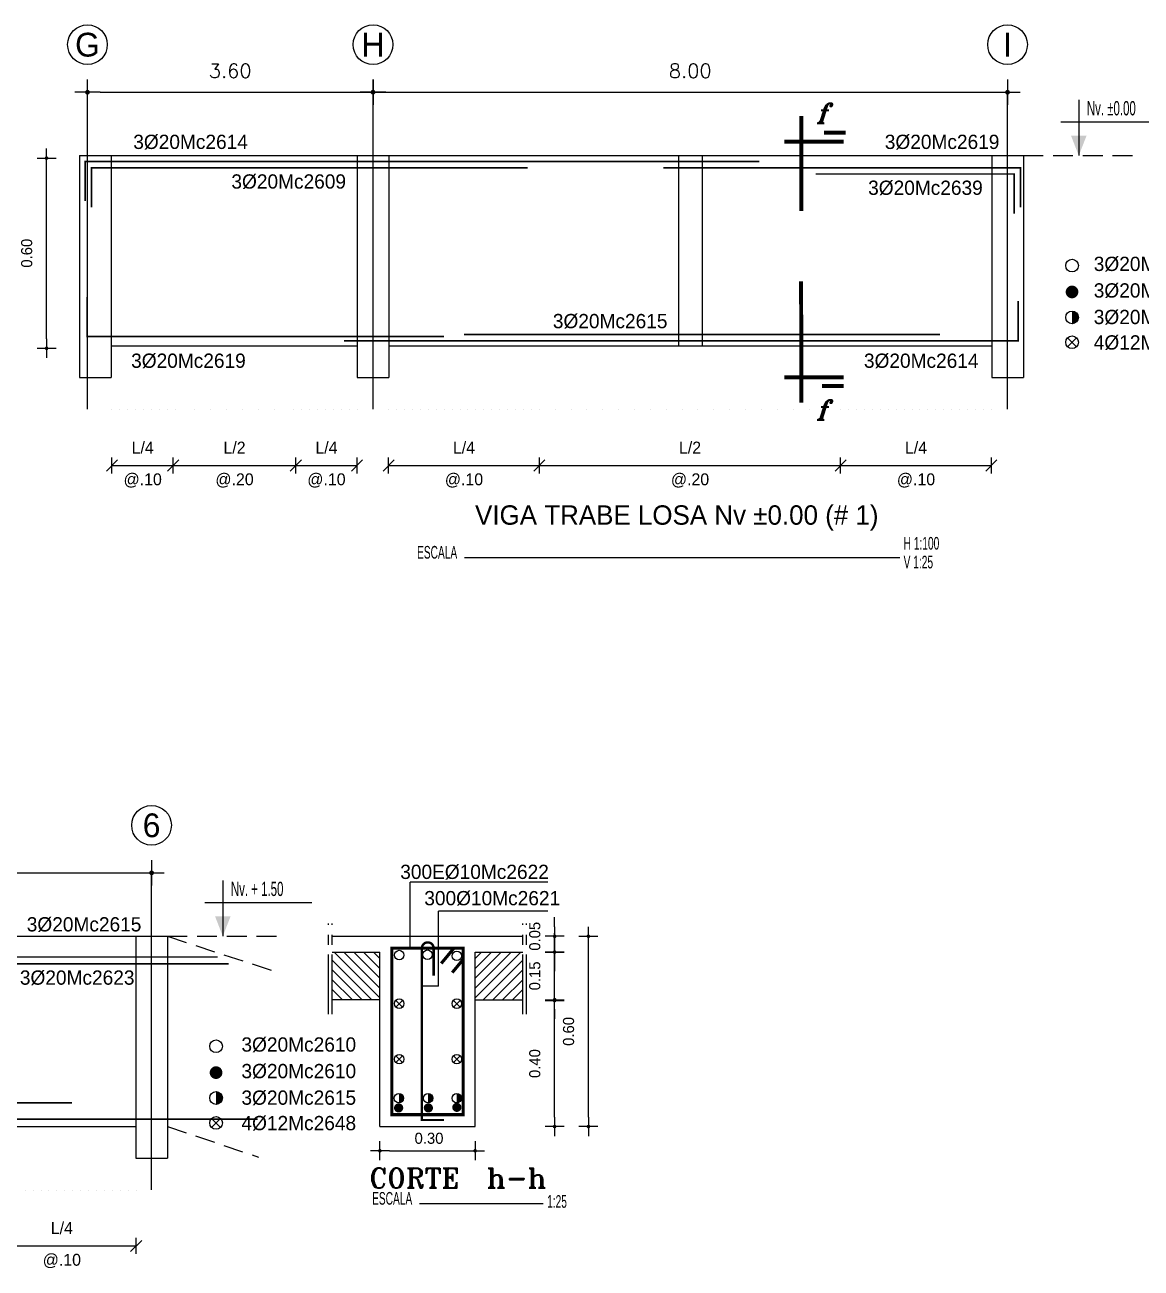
# Model space of a CAD drawing. Extents: x -2 to 140, y 23 to 108.
# Drawn here: x 71.81 to 85.88, y 63.42 to 79.1 of the extents above; entities that cross this region are included whole.
import ezdxf
from ezdxf.enums import TextEntityAlignment as Align

# ---------------------------------------------------------------- set-up
doc = ezdxf.new("R2010")
doc.units = 0
doc.header["$MEASUREMENT"] = 0
doc.linetypes.add('CENTER2', pattern=[1.125, 0.75, -0.125, 0.125, -0.125])
doc.linetypes.add('HIDDEN', pattern=[0.375, 0.25, -0.125])
doc.layers.get('0').update_dxf_attribs({"linetype": 'CONTINUOUS'})
doc.layers.get('DEFPOINTS').update_dxf_attribs({"color": 8, "linetype": 'CONTINUOUS'})
for name, color, linetype in [('ACEROS', 5, 'CONTINUOUS'), ('COLUMNAS', 2, 'CONTINUOUS'), ('EJES', 1, 'CONTINUOUS'), ('ESTRIBOS', 2, 'CONTINUOUS'), ('HIERROS', 5, 'CONTINUOUS'), ('L1', 5, 'CONTINUOUS'), ('LINEAS', 7, 'CONTINUOUS'), ('VIGAS', 7, 'CONTINUOUS')]:
    doc.layers.add(name, color=color, linetype=linetype)
doc.styles.add('ROMANT', font='romant')
doc.styles.add('STANDART', font='TXT.SHX', dxfattribs={"height": 0.18})
doc.dimstyles.new('ESCALA25', dxfattribs={"dimscale": 2, "dimtxt": 0.07, "dimasz": 0.06, "dimexe": 0, "dimexo": 0.06, "dimgap": 0.09, "dimtad": 1, "dimlfac": 0.25, "dimzin": 0, "dimtxsty": 'STANDARD', "dimblk": 'DOT', "dimcen": 0.09, "dimse1": 1, "dimse2": 1, "dimclrd": 1, "dimclre": 1, "dimclrt": 2, "dimazin": 3, "dimtfac": 1, "dimtix": 1, "dimtmove": 0, "dimatfit": 3, "dimtvp": 1.428571, "dimtolj": 1, "dimtzin": 0})
doc.dimstyles.new('STYLE100', dxfattribs={"dimscale": 2, "dimtxt": 0.08, "dimasz": 0.08, "dimexe": 0, "dimexo": 0.06, "dimgap": 0.09, "dimtad": 1, "dimzin": 0, "dimtxsty": 'STANDART', "dimblk": 'DOT', "dimcen": 0.09, "dimse1": 1, "dimse2": 1, "dimclrd": 1, "dimclre": 1, "dimclrt": 2, "dimazin": 3, "dimtfac": 1, "dimtix": 1, "dimtmove": 0, "dimatfit": 3, "dimtvp": 1.25, "dimtolj": 1, "dimtzin": 0})

# ---------------------------------------------------------------- blocks, each defined once
blk = doc.blocks.new('DOT')
at = {"color": 0}
for p, q in [((0, 1), (0, -1)), ((-1, 0), (1, 0))]:
    blk.add_line(p, q, dxfattribs=at)
at = {"color": 2, "linetype": 'BYBLOCK', "const_width": 0.1875}
blk.add_lwpolyline([(0.09375, 0, 1), (-0.09375, 0, 1)], format="xyb", close=True, dxfattribs=at)
blk = doc.blocks.new('*D13')
at = {"color": 1, "linetype": 'BYBLOCK'}
blk.add_line((13.869, -58.813), (13.869, -56.653), dxfattribs=at)
at = {"layer": 'DEFPOINTS', "color": 0, "linetype": 'BYBLOCK'}
for p in [(12.48, -56.533), (13.869, -56.533), (12.48, -58.933)]:
    blk.add_point(p, dxfattribs=at)
at = {"color": 1, "linetype": 'BYBLOCK', "xscale": 0.12, "yscale": 0.12, "zscale": 0.12}
for p, rotation in [((13.869, -56.533), 90), ((13.869, -58.933), 270)]:
    blk.add_blockref('DOT', p, dxfattribs=dict(at, rotation=rotation))
at = {"color": 2, "linetype": 'BYBLOCK', "insert": (13.619, -57.733), "char_height": 0.14, "attachment_point": 5, "rotation": 90}
blk.add_mtext('\\A1;0.60', dxfattribs=at)
blk = doc.blocks.new('_DOT')
at = {"color": 0, "linetype": 'BYBLOCK'}
blk.add_line((-0.5, 0), (-1, 0), dxfattribs=at)
at = {"color": 0, "linetype": 'BYBLOCK', "const_width": 0.5}
blk.add_lwpolyline([(-0.25, 0, 1), (0.25, 0, 1)], format="xyb", close=True, dxfattribs=at)
blk = doc.blocks.new('*D16')
at = {"color": 1, "linetype": 'BYBLOCK'}
for p, q in [((13.443, -56.413), (13.443, -56.293)), ((13.443, -56.733), (13.443, -56.533)), ((13.443, -56.853), (13.443, -56.973))]:
    blk.add_line(p, q, dxfattribs=at)
at = {"layer": 'DEFPOINTS', "color": 0, "linetype": 'BYBLOCK'}
for p in [(13.443, -56.533), (13.443, -56.533), (12.44, -56.733)]:
    blk.add_point(p, dxfattribs=at)
at = {"color": 1, "linetype": 'BYBLOCK', "xscale": 0.12, "yscale": 0.12, "zscale": 0.12}
for p, rotation in [((13.443, -56.533), 270), ((13.443, -56.733), 90)]:
    blk.add_blockref('DOT', p, dxfattribs=dict(at, rotation=rotation))
at = {"color": 2, "linetype": 'BYBLOCK', "insert": (13.193, -56.533), "char_height": 0.14, "attachment_point": 5, "rotation": 90}
blk.add_mtext('\\A1;0.05', dxfattribs=at)
blk = doc.blocks.new('*X1')
at = {"color": 0}
for p, q in [((24.221, 27.809), (24.797, 28.386)), ((24.221, 27.933), (24.674, 28.386)), ((24.221, 28.057), (24.55, 28.386)), ((24.221, 28.181), (24.426, 28.386)), ((24.221, 28.304), (24.302, 28.386)), ((24.321, 27.786), (24.821, 28.286)), ((24.445, 27.786), (24.821, 28.162)), ((24.568, 27.786), (24.821, 28.038)), ((24.692, 27.786), (24.821, 27.914)), ((24.816, 27.786), (24.821, 27.791))]:
    blk.add_line(p, q, dxfattribs=at)
blk = doc.blocks.new('*D15')
at = {"color": 1, "linetype": 'BYBLOCK'}
blk.add_line((11.36, -59.239), (12.32, -59.239), dxfattribs=at)
at = {"layer": 'DEFPOINTS', "color": 0, "linetype": 'BYBLOCK'}
for p in [(12.44, -59.239), (11.24, -59.303), (12.44, -59.303)]:
    blk.add_point(p, dxfattribs=at)
at = {"color": 1, "linetype": 'BYBLOCK', "xscale": 0.12, "yscale": 0.12, "zscale": 0.12, "rotation": 180}
blk.add_blockref('DOT', (11.24, -59.239), dxfattribs=at)
at = {"color": 1, "linetype": 'BYBLOCK', "xscale": 0.12, "yscale": 0.12, "zscale": 0.12}
blk.add_blockref('DOT', (12.44, -59.239), dxfattribs=at)
at = {"color": 2, "linetype": 'BYBLOCK', "insert": (11.859, -59.082), "char_height": 0.14, "attachment_point": 5}
blk.add_mtext('\\A1;0.30', dxfattribs=at)
blk = doc.blocks.new('*D14')
at = {"color": 1, "linetype": 'BYBLOCK'}
for p, q in [((13.443, -56.613), (13.443, -56.493)), ((13.443, -57.333), (13.443, -56.733)), ((13.443, -57.453), (13.443, -57.573))]:
    blk.add_line(p, q, dxfattribs=at)
at = {"layer": 'DEFPOINTS', "color": 0, "linetype": 'BYBLOCK'}
for p in [(12.44, -56.733), (13.443, -56.733), (12.44, -57.333)]:
    blk.add_point(p, dxfattribs=at)
at = {"color": 1, "linetype": 'BYBLOCK', "xscale": 0.12, "yscale": 0.12, "zscale": 0.12}
for p, rotation in [((13.443, -56.733), 270), ((13.443, -57.333), 90)]:
    blk.add_blockref('DOT', p, dxfattribs=dict(at, rotation=rotation))
at = {"color": 2, "linetype": 'BYBLOCK', "insert": (13.193, -57.033), "char_height": 0.14, "attachment_point": 5, "rotation": 90}
blk.add_mtext('\\A1;0.15', dxfattribs=at)
blk = doc.blocks.new('*D12')
at = {"color": 1, "linetype": 'BYBLOCK'}
blk.add_line((13.443, -58.813), (13.443, -57.464), dxfattribs=at)
at = {"layer": 'DEFPOINTS', "color": 0, "linetype": 'BYBLOCK'}
for p in [(12.525, -57.344), (13.443, -57.344), (12.525, -58.933)]:
    blk.add_point(p, dxfattribs=at)
at = {"color": 1, "linetype": 'BYBLOCK', "xscale": 0.12, "yscale": 0.12, "zscale": 0.12}
for p, rotation in [((13.443, -57.344), 90), ((13.443, -58.933), 270)]:
    blk.add_blockref('DOT', p, dxfattribs=dict(at, rotation=rotation))
at = {"color": 2, "linetype": 'BYBLOCK', "insert": (13.193, -58.139), "char_height": 0.14, "attachment_point": 5, "rotation": 90}
blk.add_mtext('\\A1;0.40', dxfattribs=at)
blk = doc.blocks.new('*D103')
at = {"color": 1, "linetype": 'BYBLOCK'}
blk.add_line((72.035, 74.415), (72.035, 76.575), dxfattribs=at)
at = {"layer": 'DEFPOINTS', "color": 0, "linetype": 'BYBLOCK'}
for p in [(70.645, 76.695), (72.035, 76.695), (70.645, 74.295)]:
    blk.add_point(p, dxfattribs=at)
at = {"color": 1, "linetype": 'BYBLOCK', "xscale": 0.12, "yscale": 0.12, "zscale": 0.12}
for p, rotation in [((72.035, 76.695), 90), ((72.035, 74.295), 270)]:
    blk.add_blockref('DOT', p, dxfattribs=dict(at, rotation=rotation))
at = {"color": 2, "linetype": 'BYBLOCK', "insert": (71.785, 75.495), "char_height": 0.14, "attachment_point": 5, "rotation": 90}
blk.add_mtext('\\A1;0.60', dxfattribs=at)
blk = doc.blocks.new('*D144')
at = {"color": 1, "linetype": 'BYBLOCK'}
blk.add_line((72.759, 78.251), (76.039, 78.251), dxfattribs=at)
at = {"layer": 'DEFPOINTS', "color": 0, "linetype": 'BYBLOCK'}
for p in [(72.599, 78.251), (76.199, 78.251), (76.199, 78.251)]:
    blk.add_point(p, dxfattribs=at)
at = {"color": 1, "linetype": 'BYBLOCK', "xscale": 0.16, "yscale": 0.16, "zscale": 0.16, "rotation": 180}
blk.add_blockref('DOT', (72.599, 78.251), dxfattribs=at)
at = {"color": 1, "linetype": 'BYBLOCK', "xscale": 0.16, "yscale": 0.16, "zscale": 0.16}
blk.add_blockref('DOT', (76.199, 78.251), dxfattribs=at)
at = {"color": 2, "linetype": 'BYBLOCK', "insert": (74.399, 78.521), "char_height": 0.18, "attachment_point": 5, "style": 'STANDART'}
blk.add_mtext('\\A1;3.60', dxfattribs=at)
blk = doc.blocks.new('*D145')
at = {"color": 1, "linetype": 'BYBLOCK'}
blk.add_line((76.359, 78.251), (84.039, 78.251), dxfattribs=at)
at = {"layer": 'DEFPOINTS', "color": 0, "linetype": 'BYBLOCK'}
for p in [(76.199, 78.251), (84.199, 78.251), (84.199, 78.251)]:
    blk.add_point(p, dxfattribs=at)
at = {"color": 1, "linetype": 'BYBLOCK', "xscale": 0.16, "yscale": 0.16, "zscale": 0.16, "rotation": 180}
blk.add_blockref('DOT', (76.199, 78.251), dxfattribs=at)
at = {"color": 1, "linetype": 'BYBLOCK', "xscale": 0.16, "yscale": 0.16, "zscale": 0.16}
blk.add_blockref('DOT', (84.199, 78.251), dxfattribs=at)
at = {"color": 2, "linetype": 'BYBLOCK', "insert": (80.199, 78.521), "char_height": 0.18, "attachment_point": 5, "style": 'STANDART'}
blk.add_mtext('\\A1;8.00', dxfattribs=at)
blk = doc.blocks.new('*D152')
at = {"color": 1, "linetype": 'BYBLOCK'}
blk.add_line((65.567, 68.403), (73.247, 68.403), dxfattribs=at)
at = {"layer": 'DEFPOINTS', "color": 0, "linetype": 'BYBLOCK'}
for p in [(65.407, 68.403), (73.407, 68.403), (73.407, 68.403)]:
    blk.add_point(p, dxfattribs=at)
at = {"color": 1, "linetype": 'BYBLOCK', "xscale": 0.16, "yscale": 0.16, "zscale": 0.16, "rotation": 180}
blk.add_blockref('DOT', (65.407, 68.403), dxfattribs=at)
at = {"color": 1, "linetype": 'BYBLOCK', "xscale": 0.16, "yscale": 0.16, "zscale": 0.16}
blk.add_blockref('DOT', (73.407, 68.403), dxfattribs=at)
at = {"color": 2, "linetype": 'BYBLOCK', "insert": (69.407, 68.673), "char_height": 0.18, "attachment_point": 5, "style": 'STANDART'}
blk.add_mtext('\\A1;8.00', dxfattribs=at)

msp = doc.modelspace()

# ---------------------------------------------------------------- linework, layer by layer
for p, q in [((72.838, 73.472), (72.979, 73.614)), ((72.908, 73.443), (72.908, 73.643)), ((73.61, 73.472), (73.752, 73.614)), ((73.681, 73.443), (73.681, 73.643)), ((75.155, 73.472), (75.296, 73.614)), ((75.225, 73.443), (75.225, 73.643)), ((75.927, 73.472), (76.068, 73.614)), ((75.998, 73.443), (75.998, 73.643)), ((76.326, 73.472), (76.467, 73.614)), ((76.396, 73.443), (76.396, 73.643)), ((78.225, 73.472), (78.367, 73.614)), ((78.296, 73.443), (78.296, 73.643)), ((82.024, 73.472), (82.166, 73.614)), ((82.095, 73.443), (82.095, 73.643)), ((83.924, 73.472), (84.066, 73.614)), ((83.995, 73.443), (83.995, 73.643)), ((72.908, 73.543), (73.681, 73.543)), ((73.681, 73.543), (75.225, 73.543)), ((75.225, 73.543), (75.998, 73.543)), ((76.396, 73.543), (78.296, 73.543)), ((78.296, 73.543), (82.095, 73.543)), ((82.095, 73.543), (83.995, 73.543)), ((71.339, 63.697), (73.213, 63.697)), ((73.142, 63.626), (73.284, 63.767)), ((73.213, 63.597), (73.213, 63.797))]:
    msp.add_line(p, q)
for centre in [(72.599, 78.851), (76.199, 78.851), (84.199, 78.851), (73.407, 69.003)]:
    msp.add_circle(centre, 0.25)
at = {"layer": 'ACEROS', "color": 1, "linetype": 'CENTER2', "const_width": 0.05}
for points in [[(81.601, 77.951), (81.601, 76.751)], [(81.601, 74.334), (81.596, 75.867)]]:
    msp.add_lwpolyline(points, dxfattribs=at)
at = {"layer": 'ACEROS', "color": 1, "linetype": 'CONTINUOUS', "const_width": 0.05}
for points in [[(82.134, 77.628), (81.385, 77.628)], [(82.157, 77.74), (81.883, 77.74)], [(82.134, 74.656), (81.385, 74.656)], [(82.134, 74.544), (81.859, 74.544)]]:
    msp.add_lwpolyline(points, dxfattribs=at)
at = {"layer": 'ACEROS', "const_width": 0.02}
for points in [[(81.07, 77.377), (72.57, 77.377), (72.57, 76.877)], [(78.149, 77.298), (72.649, 77.298), (72.649, 76.798)], [(79.861, 77.298), (84.361, 77.298), (84.361, 76.798)], [(81.782, 77.219), (84.282, 77.219), (84.282, 76.719)], [(77.096, 75.169), (72.596, 75.169), (72.596, 75.669)], [(75.834, 75.116), (84.334, 75.116), (84.334, 75.616)], [(77.347, 75.195), (83.347, 75.195)], [(74.24, 67.342), (68.24, 67.342)], [(74.378, 67.254), (71.378, 67.254)], [(72.402, 65.501), (66.402, 65.501)], [(74.745, 65.297), (65.745, 65.297)]]:
    msp.add_lwpolyline(points, dxfattribs=at)
at = {"layer": 'ACEROS', "color": 5, "linetype": 'CONTINUOUS', "const_width": 0.04}
msp.add_lwpolyline([(76.436, 65.353), (76.436, 67.453), (77.336, 67.453), (77.336, 65.353)], close=True, dxfattribs=at)
at = {"layer": 'COLUMNAS', "color": 1, "linetype": 'CONTINUOUS'}
for points in [[(84.999, 77.704), (85.196, 77.704), (85.097, 77.451)], [(74.207, 67.856), (74.404, 67.856), (74.305, 67.603)]]:
    msp.add_solid(points, dxfattribs=at)
at = {"layer": 'DEFPOINTS', "color": 0, "linetype": 'BYBLOCK'}
msp.add_point((75.979, 65.203), dxfattribs=at)
at = {"layer": 'EJES'}
for p, q in [((72.599, 74.251), (72.599, 78.251)), ((76.199, 74.251), (76.199, 78.251)), ((84.199, 74.251), (84.199, 78.251)), ((73.407, 64.403), (73.407, 68.403))]:
    msp.add_line(p, q, dxfattribs=at)
at = {"layer": 'EJES', "color": 7, "linetype": 'HIDDEN'}
for p, q in [((84.399, 77.451), (85.849, 77.451)), ((73.607, 67.603), (75.057, 67.603))]:
    msp.add_line(p, q, dxfattribs=at)
at = {"layer": 'EJES', "color": 7, "linetype": 'CONTINUOUS'}
for p, q in [((77.352, 72.381), (82.841, 72.381)), ((77.023, 66.975), (77.023, 67.919)), ((77.023, 66.975), (76.814, 66.975)), ((76.785, 64.231), (78.346, 64.231))]:
    msp.add_line(p, q, dxfattribs=at)
at = {"layer": 'ESTRIBOS'}
for p, q in [((72.908, 74.243), (72.908, 74.243)), ((73.008, 74.243), (73.008, 74.243)), ((73.108, 74.243), (73.108, 74.243)), ((73.208, 74.243), (73.208, 74.243)), ((73.308, 74.243), (73.308, 74.243)), ((73.408, 74.243), (73.408, 74.243)), ((73.508, 74.243), (73.508, 74.243)), ((73.608, 74.243), (73.608, 74.243)), ((73.708, 74.243), (73.708, 74.243)), ((73.953, 74.243), (73.953, 74.243)), ((74.153, 74.243), (74.153, 74.243)), ((74.353, 74.243), (74.353, 74.243)), ((74.553, 74.243), (74.553, 74.243)), ((74.753, 74.243), (74.753, 74.243)), ((74.953, 74.243), (74.953, 74.243)), ((75.198, 74.243), (75.198, 74.243)), ((75.298, 74.243), (75.298, 74.243)), ((75.398, 74.243), (75.398, 74.243)), ((75.498, 74.243), (75.498, 74.243)), ((75.598, 74.243), (75.598, 74.243)), ((75.698, 74.243), (75.698, 74.243)), ((75.798, 74.243), (75.798, 74.243)), ((75.898, 74.243), (75.898, 74.243)), ((75.998, 74.243), (75.998, 74.243)), ((76.396, 74.243), (76.396, 74.243)), ((76.496, 74.243), (76.496, 74.243)), ((76.596, 74.243), (76.596, 74.243)), ((76.696, 74.243), (76.696, 74.243)), ((76.796, 74.243), (76.796, 74.243)), ((76.896, 74.243), (76.896, 74.243)), ((76.996, 74.243), (76.996, 74.243)), ((77.096, 74.243), (77.096, 74.243)), ((77.196, 74.243), (77.196, 74.243)), ((77.296, 74.243), (77.296, 74.243)), ((77.396, 74.243), (77.396, 74.243)), ((77.496, 74.243), (77.496, 74.243)), ((77.596, 74.243), (77.596, 74.243)), ((77.696, 74.243), (77.696, 74.243)), ((77.796, 74.243), (77.796, 74.243)), ((77.896, 74.243), (77.896, 74.243)), ((77.996, 74.243), (77.996, 74.243)), ((78.096, 74.243), (78.096, 74.243)), ((78.196, 74.243), (78.196, 74.243)), ((78.296, 74.243), (78.296, 74.243)), ((78.496, 74.243), (78.496, 74.243)), ((78.696, 74.243), (78.696, 74.243)), ((78.896, 74.243), (78.896, 74.243)), ((79.096, 74.243), (79.096, 74.243)), ((79.296, 74.243), (79.296, 74.243)), ((79.496, 74.243), (79.496, 74.243)), ((79.696, 74.243), (79.696, 74.243)), ((79.896, 74.243), (79.896, 74.243)), ((80.096, 74.243), (80.096, 74.243)), ((80.296, 74.243), (80.296, 74.243)), ((80.496, 74.243), (80.496, 74.243)), ((80.696, 74.243), (80.696, 74.243)), ((80.896, 74.243), (80.896, 74.243)), ((81.096, 74.243), (81.096, 74.243)), ((81.296, 74.243), (81.296, 74.243)), ((81.496, 74.243), (81.496, 74.243)), ((81.696, 74.243), (81.696, 74.243)), ((81.896, 74.243), (81.896, 74.243)), ((82.095, 74.243), (82.095, 74.243)), ((82.195, 74.243), (82.195, 74.243)), ((82.295, 74.243), (82.295, 74.243)), ((82.395, 74.243), (82.395, 74.243)), ((82.495, 74.243), (82.495, 74.243)), ((82.595, 74.243), (82.595, 74.243)), ((82.695, 74.243), (82.695, 74.243)), ((82.795, 74.243), (82.795, 74.243)), ((82.895, 74.243), (82.895, 74.243)), ((82.995, 74.243), (82.995, 74.243)), ((83.095, 74.243), (83.095, 74.243)), ((83.195, 74.243), (83.195, 74.243)), ((83.295, 74.243), (83.295, 74.243)), ((83.395, 74.243), (83.395, 74.243)), ((83.495, 74.243), (83.495, 74.243)), ((83.595, 74.243), (83.595, 74.243)), ((83.695, 74.243), (83.695, 74.243)), ((83.795, 74.243), (83.795, 74.243)), ((83.895, 74.243), (83.895, 74.243)), ((83.995, 74.243), (83.995, 74.243)), ((71.813, 64.397), (71.813, 64.397)), ((71.913, 64.397), (71.913, 64.397)), ((72.013, 64.397), (72.013, 64.397)), ((72.113, 64.397), (72.113, 64.397)), ((72.213, 64.397), (72.213, 64.397)), ((72.313, 64.397), (72.313, 64.397)), ((72.413, 64.397), (72.413, 64.397)), ((72.513, 64.397), (72.513, 64.397)), ((72.613, 64.397), (72.613, 64.397)), ((72.713, 64.397), (72.713, 64.397)), ((72.813, 64.397), (72.813, 64.397)), ((72.913, 64.397), (72.913, 64.397)), ((73.013, 64.397), (73.013, 64.397)), ((73.113, 64.397), (73.113, 64.397)), ((73.213, 64.397), (73.213, 64.397))]:
    msp.add_line(p, q, dxfattribs=at)
at = {"layer": 'L1', "color": 7, "linetype": 'CONTINUOUS'}
for p, q in [((85.097, 78.156), (85.097, 77.451)), ((84.871, 77.877), (86.221, 77.877)), ((74.305, 68.308), (74.305, 67.603)), ((74.079, 68.029), (75.429, 68.029))]:
    msp.add_line(p, q, dxfattribs=at)
at = {"layer": 'L1', "color": 2, "linetype": 'CONTINUOUS'}
for points, const_width in [([(84.972, 75.731, 1), (85.052, 75.731, 1)], 0.08), ([(74.18, 65.883, 1), (74.26, 65.883, 1)], 0.08), ([(76.493, 65.438, 1), (76.551, 65.438, 1)], 0.0576), ([(76.868, 65.438, 1), (76.926, 65.438, 1)], 0.0576), ([(77.227, 65.445, 1), (77.285, 65.445, 1)], 0.0576)]:
    msp.add_lwpolyline(points, format="xyb", close=True, dxfattribs=dict(at, const_width=const_width))
for points, const_width in [([(85.012, 75.371, 0.414214), (85.052, 75.411, 0.414214), (85.012, 75.451, 1)], 0.08), ([(74.22, 65.523, 0.414214), (74.26, 65.563, 0.414214), (74.22, 65.603, 1)], 0.08), ([(76.525, 65.532, 0.414214), (76.554, 65.56, 0.414214), (76.525, 65.589, 1)], 0.0576), ([(76.894, 65.532, 0.414214), (76.922, 65.56, 0.414214), (76.894, 65.589, 1)], 0.0576), ([(77.255, 65.532, 0.414214), (77.284, 65.56, 0.414214), (77.255, 65.589, 1)], 0.0576)]:
    msp.add_lwpolyline(points, format="xyb", dxfattribs=dict(at, const_width=const_width))
at = {"layer": 'L1', "color": 8, "linetype": 'CONTINUOUS'}
for centre in [(85.012, 76.064), (85.012, 75.411), (85.012, 75.096), (74.22, 66.216), (74.22, 65.563), (74.22, 65.248)]:
    msp.add_circle(centre, 0.08, dxfattribs=at)
at = {"layer": 'L1', "color": 7, "linetype": 'CONTINUOUS'}
for centre in [(76.529, 67.366), (76.886, 67.37), (77.256, 67.356), (76.529, 66.753), (77.256, 66.753), (76.529, 66.053), (77.256, 66.053), (76.525, 65.56), (76.894, 65.56), (77.255, 65.56)]:
    msp.add_circle(centre, 0.06, dxfattribs=at)
at = {"layer": 'LINEAS'}
for p, q in [((85.069, 75.153), (84.955, 75.04)), ((84.955, 75.153), (85.069, 75.04)), ((78.404, 68.286), (76.667, 68.286)), ((76.667, 67.474), (76.667, 68.286)), ((78.404, 67.919), (77.023, 67.919)), ((75.686, 67.603), (78.086, 67.603)), ((75.686, 67.403), (76.286, 67.403)), ((77.486, 66.803), (77.486, 67.403)), ((77.486, 67.403), (78.086, 67.403)), ((76.286, 66.803), (75.686, 66.803)), ((76.571, 66.71), (76.486, 66.795)), ((76.486, 66.71), (76.571, 66.795)), ((77.213, 66.71), (77.298, 66.795)), ((77.298, 66.71), (77.213, 66.795)), ((77.486, 66.803), (78.086, 66.803)), ((76.486, 66.01), (76.571, 66.095)), ((76.571, 66.01), (76.486, 66.095)), ((77.298, 66.01), (77.213, 66.095)), ((77.213, 66.01), (77.298, 66.095)), ((74.163, 65.305), (74.276, 65.192)), ((74.276, 65.305), (74.163, 65.192)), ((76.286, 65.203), (77.486, 65.203))]:
    msp.add_line(p, q, dxfattribs=at)
at = {"layer": 'LINEAS', "color": 7}
msp.add_line((76.286, 66.803), (76.286, 67.403), dxfattribs=at)
at = {"layer": 'LINEAS', "color": 7, "linetype": 'CENTER2'}
for points in [[(75.636, 66.622), (75.636, 67.764)], [(75.686, 66.622), (75.686, 67.764)], [(78.086, 66.622), (78.086, 67.764)], [(78.136, 66.622), (78.136, 67.764)]]:
    msp.add_lwpolyline(points, dxfattribs=at)
at = {"layer": 'LINEAS', "color": 3}
for points in [[(77.067, 65.284, 0.025, 0.025, 0), (76.814, 65.284, 0.03, 0.03, 0), (76.814, 67.451, 0.03, 0.03, -1), (76.964, 67.451, 0.03, 0.03, 0), (76.964, 67.107, 0.03, 0.03, 0)], [(77.094, 65.284, 0.025, 0.025, 0), (77.067, 65.284, 0.03, 0.03, 0)]]:
    msp.add_lwpolyline(points, format="xyseb", dxfattribs=at)
at = {"layer": 'LINEAS', "color": 5, "const_width": 0.04}
for points in [[(77.219, 67.453), (77.059, 67.26)], [(77.336, 67.312), (77.198, 67.145)]]:
    msp.add_lwpolyline(points, dxfattribs=at)
at = {"layer": 'LINEAS', "color": 7, "linetype": 'CONTINUOUS'}
for points in [[(76.286, 65.203), (76.286, 66.803)], [(77.486, 65.203), (77.486, 66.803)]]:
    msp.add_lwpolyline(points, dxfattribs=at)
at = {"layer": 'VIGAS'}
for p, q in [((72.499, 77.451), (72.499, 74.651)), ((72.499, 77.451), (72.899, 77.451)), ((72.799, 77.451), (75.999, 77.451)), ((72.899, 77.451), (72.899, 74.651)), ((75.999, 77.451), (75.999, 74.651)), ((75.999, 77.451), (76.399, 77.451)), ((76.399, 77.451), (76.399, 74.651)), ((76.399, 77.451), (80.049, 77.451)), ((80.049, 77.451), (80.049, 75.051)), ((80.049, 77.451), (80.349, 77.451)), ((80.349, 77.451), (83.999, 77.451)), ((80.349, 77.451), (80.349, 75.051)), ((83.999, 77.451), (83.999, 74.651)), ((83.999, 77.451), (84.399, 77.451)), ((84.399, 77.451), (84.399, 74.651)), ((72.899, 75.051), (75.999, 75.051)), ((76.399, 75.051), (80.049, 75.051)), ((80.049, 75.051), (80.349, 75.051)), ((80.349, 75.051), (83.999, 75.051)), ((72.499, 74.651), (72.899, 74.651)), ((75.999, 74.651), (76.399, 74.651)), ((83.999, 74.651), (84.399, 74.651)), ((69.407, 67.603), (73.207, 67.603)), ((73.207, 67.603), (73.207, 64.803)), ((73.207, 67.603), (73.607, 67.603)), ((73.607, 67.603), (73.607, 64.803)), ((69.407, 65.203), (73.207, 65.203)), ((73.207, 64.803), (73.607, 64.803))]:
    msp.add_line(p, q, dxfattribs=at)
at = {"layer": 'VIGAS', "linetype": 'HIDDEN'}
for p, q in [((73.607, 67.603), (75.011, 67.144)), ((73.607, 65.203), (74.756, 64.818))]:
    msp.add_line(p, q, dxfattribs=at)

# ---------------------------------------------------------------- block references
at = {"layer": 'LINEAS', "xscale": -1}
msp.add_blockref('*X1', (100.507, 39.017), dxfattribs=at)
at = {"layer": 'LINEAS'}
msp.add_blockref('*X1', (53.265, 39.017), dxfattribs=at)

# ---------------------------------------------------------------- texts
for s, height, p in [('G', 0.3, (72.599, 78.851)), ('H', 0.3, (76.199, 78.851)), ('I', 0.3, (84.199, 78.851)), ('3%%C20Mc2619', 0.1801, (86.009, 76.086)), ('3%%C20Mc2614', 0.1801, (86.009, 75.751)), ('3%%C20Mc2615', 0.1801, (86.009, 75.416)), ('4%%C12Mc2648', 0.1801, (86.009, 75.095)), ('VIGA TRABE LOSA Nv %%P0.00 (# 1)', 0.24456, (80.029, 72.887)), ('6', 0.3, (73.407, 69.003)), ('3%%C20Mc2610', 0.1801, (75.263, 66.238)), ('3%%C20Mc2610', 0.1801, (75.263, 65.903)), ('3%%C20Mc2615', 0.1801, (75.263, 65.568)), ('4%%C12Mc2648', 0.1801, (75.263, 65.247))]:
    msp.add_text(s, height=height).set_placement(p, align=Align.MIDDLE)
for s, height, p in [('3%%c20Mc2614', 0.18, (73.899, 77.535)), ('3%%c20Mc2619', 0.18, (83.374, 77.535)), ('3%%c20Mc2609', 0.18, (75.136, 77.035)), ('3%%c20Mc2639', 0.18, (83.164, 76.956)), ('3%%c20Mc2615', 0.18, (79.189, 75.274)), ('3%%c20Mc2619', 0.18, (73.872, 74.774)), ('3%%c20Mc2614', 0.18, (83.111, 74.774)), ('L/4', 0.15, (73.295, 73.693)), ('L/2', 0.15, (74.453, 73.693)), ('L/4', 0.15, (75.612, 73.693)), ('L/4', 0.15, (77.346, 73.693)), ('L/2', 0.15, (80.196, 73.693)), ('L/4', 0.15, (83.045, 73.693)), ('@.10', 0.15, (73.295, 73.293)), ('@.20', 0.15, (74.453, 73.293)), ('@.10', 0.15, (75.612, 73.293)), ('@.10', 0.15, (77.346, 73.293)), ('@.20', 0.15, (80.196, 73.293)), ('@.10', 0.15, (83.045, 73.293)), ('300E%%c10Mc2622', 0.18, (77.479, 68.326)), ('300%%c10Mc2621', 0.18, (77.702, 67.994)), ('3%%c20Mc2615', 0.18, (72.556, 67.664)), ('3%%c20Mc2623', 0.18, (72.469, 66.992)), ('L/4', 0.15, (72.276, 63.847)), ('@.10', 0.15, (72.276, 63.447))]:
    msp.add_text(s, height=height).set_placement(p, align=Align.CENTER)
at = {"layer": 'HIERROS', "color": 6, "style": 'ROMANT', "oblique": 17}
for p in [(81.779, 77.86), (81.779, 74.117)]:
    msp.add_text('f', height=0.25, dxfattribs=at).set_placement(p)
at = {"layer": 'HIERROS', "color": 2, "width": 0.6}
for s, height, p in [('Nv. %%P0.00', 0.18, (85.199, 77.959)), ('H 1:100', 0.16, (82.889, 72.481)), ('ESCALA', 0.16, (76.754, 72.367)), ('V 1:25', 0.16, (82.889, 72.244)), ('Nv. + 1.50', 0.18, (74.407, 68.111)), ('ESCALA', 0.16, (76.187, 64.217)), ('1:25', 0.16, (78.394, 64.178))]:
    msp.add_text(s, height=height, dxfattribs=at).set_placement(p)
at = {"layer": 'HIERROS', "color": 6, "style": 'ROMANT'}
msp.add_text('CORTE  h-h', height=0.25, dxfattribs=at).set_placement((76.152, 64.428))

# ---------------------------------------------------------------- dimensions: what is measured, and where the dimension line sits
for base, p1, p2, picture, middle in [((76.199, 78.251), (72.599, 78.251), (76.199, 78.251), '*D144', (74.399, 78.521)), ((84.199, 78.251), (76.199, 78.251), (84.199, 78.251), '*D145', (80.199, 78.521)), ((73.407, 68.403), (65.407, 68.403), (73.407, 68.403), '*D152', (69.407, 68.673))]:
    dim = msp.add_linear_dim(base=base, p1=p1, p2=p2, dimstyle='STYLE100')
    dim.commit()
    dim.dimension.update_dxf_attribs({"geometry": picture, "text_midpoint": middle})
at = {"layer": 'LINEAS'}
for base, p1, p2, picture, middle, set_off in [((72.083, 77.42), (70.694, 75.02), (70.694, 77.42), '*D103', (71.833, 76.22), (0.048, 0.725)), ((78.488, 67.403), (77.486, 66.803), (77.486, 67.403), '*D14', (78.238, 67.103), (65.046, 124.136)), ((78.915, 67.603), (77.526, 65.203), (77.526, 67.603), '*D13', (78.665, 66.403), (65.046, 124.136)), ((78.488, 66.792), (77.571, 65.203), (77.571, 66.792), '*D12', (78.238, 65.997), (65.046, 124.136))]:
    dim = msp.add_linear_dim(base=base, p1=p1, p2=p2, angle=90, dimstyle='ESCALA25', dxfattribs=at)
    dim.commit()
    dim.dimension.update_dxf_attribs({"geometry": picture, "text_midpoint": middle, "insert": set_off})
dim = msp.add_linear_dim(base=(78.488, 67.603), p1=(77.486, 67.403), p2=(78.488, 67.603), angle=90, dimstyle='ESCALA25', dxfattribs=at)
dim.commit()
dim.dimension.update_dxf_attribs({"geometry": '*D16', "text_midpoint": (78.488, 67.603), "dimtype": 160, "insert": (65.046, 124.136)})
dim = msp.add_linear_dim(base=(77.486, 64.897), p1=(76.286, 64.833), p2=(77.486, 64.833), dimstyle='ESCALA25', dxfattribs=at)
dim.commit()
dim.dimension.update_dxf_attribs({"geometry": '*D15', "text_midpoint": (76.905, 64.804), "dimtype": 160, "insert": (65.046, 124.136)})

doc.saveas('drawing.dxf')
